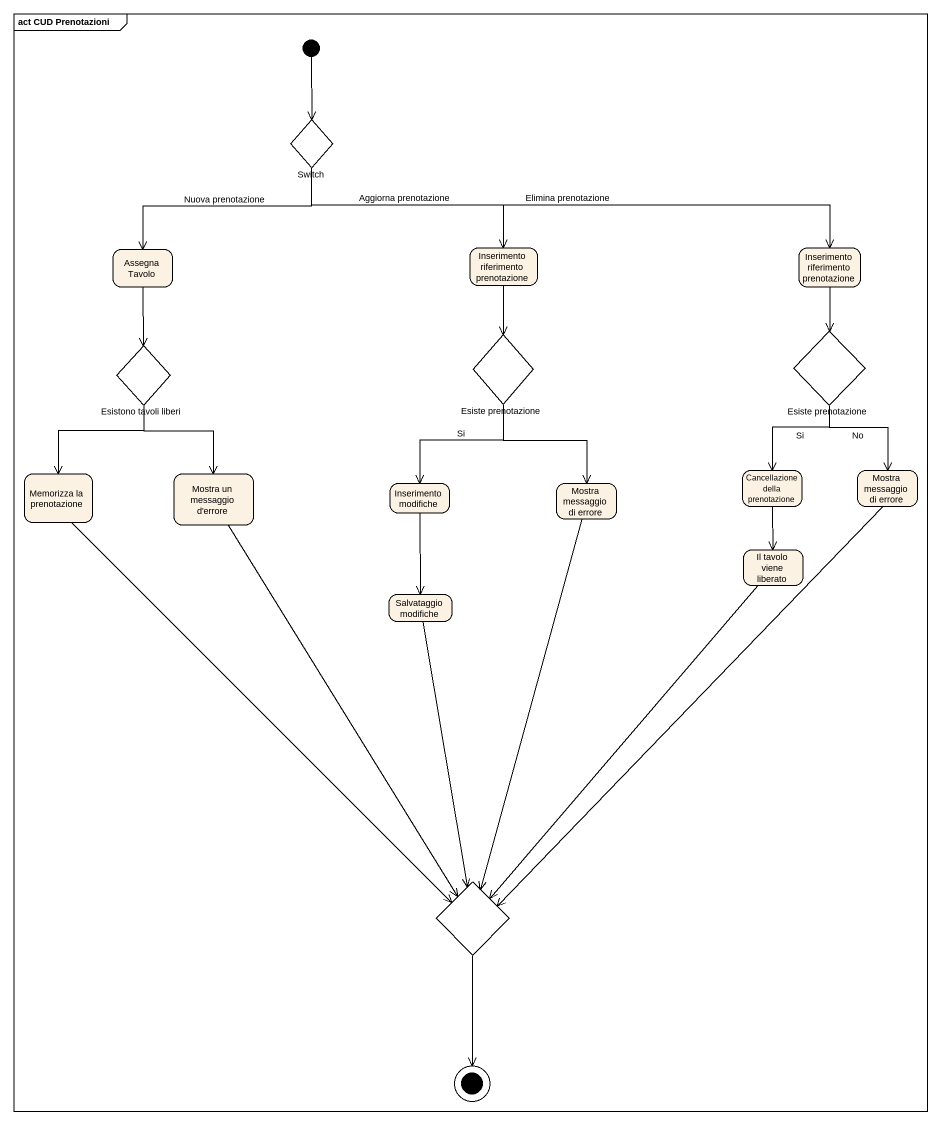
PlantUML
@startuml
mainframe act CUD Prenotazioni
hide empty description
state Switch <<choice>>
state "Assegna Tavolo" as Assegna_Tavolo
state "Inserimento riferimento prenotazione" as Inserimento_riferimento
state "Inserimento riferimento prenotazione" as Inserimento_riferimento_2
state "Esiste prenotazione" as Esiste_prenotazione <<choice>>
state "Esiste prenotazione" as Esiste_prenotazione_2 <<choice>>
state "Esistono tavoli liberi" as Esistono_tavoli_liberi <<choice>>
state "Memorizza la prenotazione" as Memorizza_la_prenotazione
state "Mostra un messaggio d'errore" as Mostra_un_messaggio_d_errore
state "Inserimento modifiche" as Inserimento_modifiche
state "Mostra messaggio di errore" as Mostra_messaggio_di_errore
state "Cancellazione della prenotazione" as Cancellazione_della
state "Mostra messaggio di errore" as Mostra_messaggio_di_errore_2
state "Il tavolo viene liberato" as Il_tavolo_viene_liberato
state "Salvataggio modifiche" as Salvataggio_modifiche
state choice1 <<choice>>
[*] --> Switch
Switch --> Assegna_Tavolo : Nuova prenotazione
Switch --> Inserimento_riferimento : Aggiorna prenotazione
Switch -right-> Inserimento_riferimento_2 : Elimina prenotazione
Assegna_Tavolo --> Esistono_tavoli_liberi
Inserimento_riferimento --> Esiste_prenotazione
Inserimento_riferimento_2 --> Esiste_prenotazione_2
Esiste_prenotazione --> Inserimento_modifiche : Si
Esiste_prenotazione --> Mostra_messaggio_di_errore
Esiste_prenotazione_2 --> Cancellazione_della : Si
Esiste_prenotazione_2 --> Mostra_messaggio_di_errore_2 : No
Esistono_tavoli_liberi --> Memorizza_la_prenotazione
Esistono_tavoli_liberi --> Mostra_un_messaggio_d_errore
Memorizza_la_prenotazione --> choice1
Mostra_un_messaggio_d_errore --> choice1
Inserimento_modifiche --> Salvataggio_modifiche
Mostra_messaggio_di_errore --> choice1
Cancellazione_della --> Il_tavolo_viene_liberato
Mostra_messaggio_di_errore_2 --> choice1
Il_tavolo_viene_liberato --> choice1
Salvataggio_modifiche --> choice1
choice1 --> [*]
@enduml
